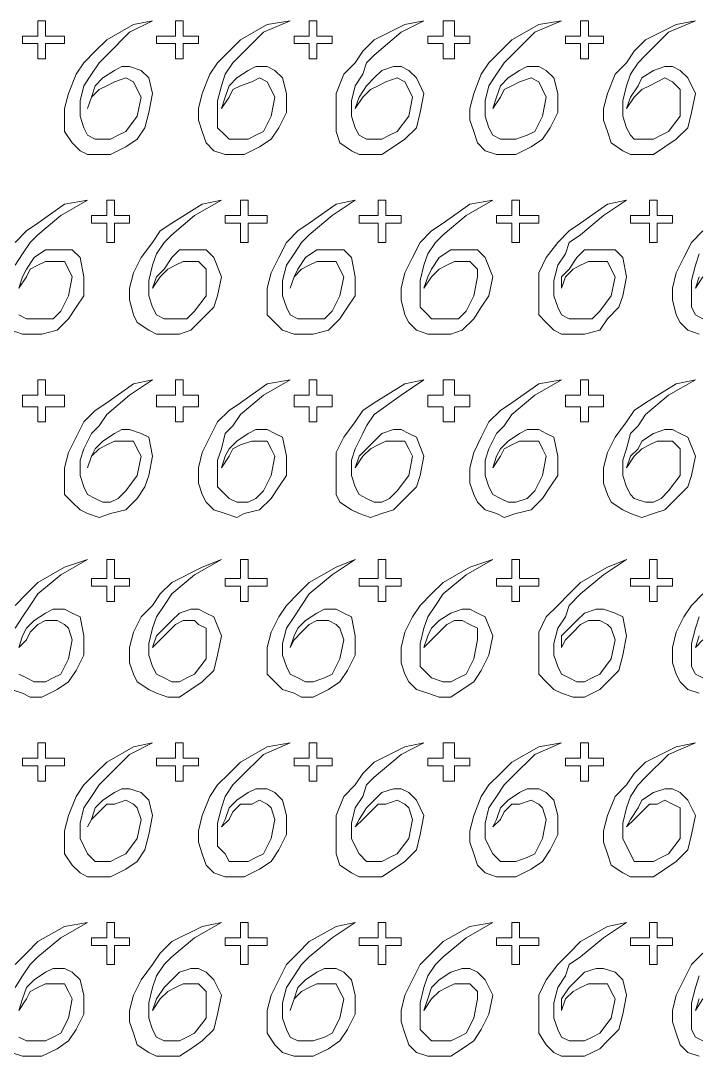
# Model space of a CAD drawing. Extents: x -66030 to 95157, y -13132 to 45879.
# Drawn here: x -7262 to -6570, y 25372 to 26431 of the extents above; entities that cross this region are included whole.
import ezdxf

# ---------------------------------------------------------------- set-up
doc = ezdxf.new("R2010")
doc.units = 0
doc.header["$LTSCALE"] = 100
doc.header["$MEASUREMENT"] = 0
doc.layers.get('0').update_dxf_attribs({"linetype": 'CONTINUOUS'})

msp = doc.modelspace()

# ---------------------------------------------------------------- linework, layer by layer
at = {"lineweight": 0}
for points in [[(-7259.8, 26415), (-7252, 26415), (-7244.2, 26415), (-7244.2, 26422.8), (-7244.2, 26430.6), (-7240.3, 26430.6), (-7236.4, 26430.6), (-7236.4, 26422.8), (-7236.4, 26415), (-7224.7, 26415), (-7216.9, 26415), (-7216.9, 26411.1), (-7216.9, 26407.2), (-7224.7, 26407.2), (-7236.4, 26407.2), (-7236.4, 26399.4), (-7236.4, 26391.6), (-7240.3, 26391.6), (-7244.2, 26391.6), (-7244.2, 26399.4), (-7244.2, 26407.2), (-7252, 26407.2), (-7259.8, 26407.2), (-7259.8, 26411.1), (-7259.8, 26415)], [(-7193.4, 26340.8), (-7189.5, 26352.5), (-7181.7, 26360.3), (-7173.9, 26364.2), (-7166.1, 26368.1), (-7154.4, 26372.1), (-7146.6, 26368.1), (-7142.7, 26360.3), (-7138.7, 26352.5), (-7142.7, 26333), (-7154.4, 26317.4), (-7162.2, 26313.5), (-7170, 26309.6), (-7177.8, 26309.6), (-7185.6, 26309.6), (-7193.4, 26313.5), (-7197.3, 26321.3), (-7201.2, 26333), (-7201.2, 26348.6), (-7197.3, 26364.2), (-7189.5, 26376), (-7181.7, 26387.7), (-7173.9, 26395.5), (-7150.5, 26418.9), (-7127, 26430.6), (-7146.6, 26426.7), (-7173.9, 26411.1), (-7185.6, 26399.4), (-7197.3, 26387.7), (-7205.1, 26376), (-7213, 26356.4), (-7216.9, 26340.8), (-7216.9, 26329.1), (-7216.9, 26317.4), (-7209.1, 26305.7), (-7201.2, 26297.8), (-7193.4, 26293.9), (-7181.7, 26293.9), (-7170, 26293.9), (-7154.4, 26301.7), (-7142.7, 26309.6), (-7134.8, 26321.3), (-7130.9, 26336.9), (-7127, 26356.4), (-7130.9, 26372.1), (-7138.7, 26379.9), (-7150.5, 26383.8), (-7158.3, 26383.8), (-7166.1, 26379.9), (-7177.8, 26372.1), (-7185.6, 26364.2), (-7189.5, 26352.5), (-7193.4, 26340.8)], [(-7123.1, 26415), (-7115.3, 26415), (-7103.6, 26415), (-7103.6, 26422.8), (-7103.6, 26430.6), (-7099.7, 26430.6), (-7095.8, 26430.6), (-7095.8, 26422.8), (-7095.8, 26415), (-7088, 26415), (-7080.2, 26415), (-7080.2, 26411.1), (-7080.2, 26407.2), (-7088, 26407.2), (-7095.8, 26407.2), (-7095.8, 26399.4), (-7095.8, 26391.6), (-7099.7, 26391.6), (-7103.6, 26391.6), (-7103.6, 26399.4), (-7103.6, 26407.2), (-7115.3, 26407.2), (-7123.1, 26407.2), (-7123.1, 26411.1), (-7123.1, 26415)], [(-7056.7, 26340.8), (-7048.9, 26352.5), (-7045, 26360.3), (-7037.2, 26364.2), (-7025.5, 26368.1), (-7017.7, 26372.1), (-7009.9, 26368.1), (-7005.9, 26360.3), (-7002, 26352.5), (-7005.9, 26333), (-7013.8, 26317.4), (-7021.6, 26313.5), (-7029.4, 26309.6), (-7041.1, 26309.6), (-7048.9, 26309.6), (-7052.8, 26313.5), (-7060.6, 26321.3), (-7060.6, 26333), (-7060.6, 26348.6), (-7056.7, 26364.2), (-7052.8, 26376), (-7045, 26387.7), (-7037.2, 26395.5), (-7013.8, 26418.9), (-6986.4, 26430.6), (-7009.9, 26426.7), (-7037.2, 26411.1), (-7048.9, 26399.4), (-7060.6, 26387.7), (-7068.4, 26376), (-7076.3, 26356.4), (-7080.2, 26340.8), (-7080.2, 26329.1), (-7076.3, 26317.4), (-7072.3, 26305.7), (-7064.5, 26297.8), (-7052.8, 26293.9), (-7041.1, 26293.9), (-7033.3, 26293.9), (-7017.7, 26301.7), (-7005.9, 26309.6), (-6998.1, 26321.3), (-6990.3, 26336.9), (-6990.3, 26356.4), (-6994.2, 26372.1), (-7002, 26379.9), (-7009.9, 26383.8), (-7021.6, 26383.8), (-7029.4, 26379.9), (-7041.1, 26372.1), (-7048.9, 26364.2), (-7052.8, 26352.5), (-7056.7, 26340.8)], [(-6982.5, 26415), (-6974.7, 26415), (-6966.9, 26415), (-6966.9, 26422.8), (-6966.9, 26430.6), (-6963, 26430.6), (-6959.1, 26430.6), (-6959.1, 26422.8), (-6959.1, 26415), (-6951.3, 26415), (-6943.4, 26415), (-6943.4, 26411.1), (-6943.4, 26407.2), (-6951.3, 26407.2), (-6959.1, 26407.2), (-6959.1, 26399.4), (-6959.1, 26391.6), (-6963, 26391.6), (-6966.9, 26391.6), (-6966.9, 26399.4), (-6966.9, 26407.2), (-6974.7, 26407.2), (-6982.5, 26407.2), (-6982.5, 26411.1), (-6982.5, 26415)], [(-6920, 26340.8), (-6912.2, 26352.5), (-6904.4, 26360.3), (-6896.6, 26364.2), (-6888.8, 26368.1), (-6877, 26372.1), (-6869.2, 26368.1), (-6865.3, 26360.3), (-6861.4, 26352.5), (-6865.3, 26333), (-6877, 26317.4), (-6884.9, 26313.5), (-6892.7, 26309.6), (-6900.5, 26309.6), (-6908.3, 26309.6), (-6916.1, 26313.5), (-6920, 26321.3), (-6923.9, 26333), (-6923.9, 26348.6), (-6920, 26364.2), (-6912.2, 26376), (-6908.3, 26387.7), (-6900.5, 26395.5), (-6873.1, 26418.9), (-6849.7, 26430.6), (-6869.2, 26426.7), (-6900.5, 26411.1), (-6912.2, 26399.4), (-6920, 26387.7), (-6931.7, 26376), (-6939.5, 26356.4), (-6939.5, 26340.8), (-6939.5, 26329.1), (-6939.5, 26317.4), (-6935.6, 26305.7), (-6923.9, 26297.8), (-6916.1, 26293.9), (-6904.4, 26293.9), (-6892.7, 26293.9), (-6881, 26301.7), (-6869.2, 26309.6), (-6857.5, 26321.3), (-6853.6, 26336.9), (-6849.7, 26356.4), (-6857.5, 26372.1), (-6865.3, 26379.9), (-6873.1, 26383.8), (-6881, 26383.8), (-6892.7, 26379.9), (-6900.5, 26372.1), (-6908.3, 26364.2), (-6916.1, 26352.5), (-6920, 26340.8)], [(-6845.8, 26415), (-6838, 26415), (-6830.2, 26415), (-6830.2, 26422.8), (-6830.2, 26430.6), (-6822.4, 26430.6), (-6818.5, 26430.6), (-6818.5, 26422.8), (-6818.5, 26415), (-6810.6, 26415), (-6802.8, 26415), (-6802.8, 26411.1), (-6802.8, 26407.2), (-6810.6, 26407.2), (-6818.5, 26407.2), (-6818.5, 26399.4), (-6818.5, 26391.6), (-6822.4, 26391.6), (-6830.2, 26391.6), (-6830.2, 26399.4), (-6830.2, 26407.2), (-6838, 26407.2), (-6845.8, 26407.2), (-6845.8, 26411.1), (-6845.8, 26415)], [(-6779.4, 26340.8), (-6771.6, 26352.5), (-6767.7, 26360.3), (-6759.9, 26364.2), (-6752.1, 26368.1), (-6740.3, 26372.1), (-6732.5, 26368.1), (-6728.6, 26360.3), (-6724.7, 26352.5), (-6728.6, 26333), (-6736.4, 26317.4), (-6744.2, 26313.5), (-6756, 26309.6), (-6763.8, 26309.6), (-6771.6, 26309.6), (-6779.4, 26313.5), (-6783.3, 26321.3), (-6787.2, 26333), (-6787.2, 26348.6), (-6783.3, 26364.2), (-6775.5, 26376), (-6767.7, 26387.7), (-6759.9, 26395.5), (-6736.4, 26418.9), (-6709.1, 26430.6), (-6732.5, 26426.7), (-6759.9, 26411.1), (-6771.6, 26399.4), (-6783.3, 26387.7), (-6791.1, 26376), (-6798.9, 26356.4), (-6802.8, 26340.8), (-6802.8, 26329.1), (-6798.9, 26317.4), (-6795, 26305.7), (-6787.2, 26297.8), (-6775.5, 26293.9), (-6767.7, 26293.9), (-6756, 26293.9), (-6740.3, 26301.7), (-6728.6, 26309.6), (-6720.8, 26321.3), (-6713, 26336.9), (-6713, 26356.4), (-6716.9, 26372.1), (-6724.7, 26379.9), (-6732.5, 26383.8), (-6744.2, 26383.8), (-6752.1, 26379.9), (-6763.8, 26372.1), (-6771.6, 26364.2), (-6775.5, 26352.5), (-6779.4, 26340.8)], [(-6705.2, 26415), (-6697.4, 26415), (-6689.6, 26415), (-6689.6, 26422.8), (-6689.6, 26430.6), (-6685.7, 26430.6), (-6681.7, 26430.6), (-6681.7, 26422.8), (-6681.7, 26415), (-6673.9, 26415), (-6666.1, 26415), (-6666.1, 26411.1), (-6666.1, 26407.2), (-6673.9, 26407.2), (-6681.7, 26407.2), (-6681.7, 26399.4), (-6681.7, 26391.6), (-6685.7, 26391.6), (-6689.6, 26391.6), (-6689.6, 26399.4), (-6689.6, 26407.2), (-6697.4, 26407.2), (-6705.2, 26407.2), (-6705.2, 26411.1), (-6705.2, 26415)], [(-6642.7, 26340.8), (-6634.9, 26352.5), (-6627.1, 26360.3), (-6619.3, 26364.2), (-6611.4, 26368.1), (-6603.6, 26372.1), (-6595.8, 26368.1), (-6588, 26360.3), (-6588, 26352.5), (-6588, 26333), (-6599.7, 26317.4), (-6607.5, 26313.5), (-6615.3, 26309.6), (-6623.2, 26309.6), (-6634.9, 26309.6), (-6638.8, 26313.5), (-6642.7, 26321.3), (-6646.6, 26333), (-6646.6, 26348.6), (-6642.7, 26364.2), (-6638.8, 26376), (-6631, 26387.7), (-6623.2, 26395.5), (-6599.7, 26418.9), (-6572.4, 26430.6), (-6591.9, 26426.7), (-6623.2, 26411.1), (-6634.9, 26399.4), (-6642.7, 26387.7), (-6654.4, 26376), (-6662.2, 26356.4), (-6666.1, 26340.8), (-6666.1, 26329.1), (-6662.2, 26317.4), (-6658.3, 26305.7), (-6646.6, 26297.8), (-6638.8, 26293.9), (-6627.1, 26293.9), (-6615.3, 26293.9), (-6603.6, 26301.7), (-6591.9, 26309.6), (-6580.2, 26321.3), (-6576.3, 26336.9), (-6572.4, 26356.4), (-6580.2, 26372.1), (-6588, 26379.9), (-6595.8, 26383.8), (-6603.6, 26383.8), (-6615.3, 26379.9), (-6627.1, 26372.1), (-6631, 26364.2), (-6638.8, 26352.5), (-6642.7, 26340.8)], [(-7189.5, 26231.4), (-7181.7, 26231.4), (-7173.9, 26231.4), (-7173.9, 26239.3), (-7173.9, 26247.1), (-7170, 26247.1), (-7166.1, 26247.1), (-7166.1, 26239.3), (-7166.1, 26231.4), (-7158.3, 26231.4), (-7150.5, 26231.4), (-7150.5, 26227.5), (-7150.5, 26223.6), (-7158.3, 26223.6), (-7166.1, 26223.6), (-7166.1, 26211.9), (-7166.1, 26204.1), (-7170, 26204.1), (-7173.9, 26204.1), (-7173.9, 26211.9), (-7173.9, 26223.6), (-7181.7, 26223.6), (-7189.5, 26223.6), (-7189.5, 26227.5), (-7189.5, 26231.4)], [(-7127, 26157.2), (-7119.2, 26168.9), (-7111.4, 26176.8), (-7103.6, 26180.7), (-7095.8, 26184.6), (-7084.1, 26184.6), (-7080.2, 26184.6), (-7072.3, 26176.8), (-7072.3, 26168.9), (-7072.3, 26149.4), (-7084.1, 26133.8), (-7091.9, 26126), (-7099.7, 26126), (-7107.5, 26126), (-7115.3, 26126), (-7123.1, 26129.9), (-7127, 26137.7), (-7130.9, 26149.4), (-7130.9, 26165), (-7127, 26180.7), (-7123.1, 26192.4), (-7115.3, 26204.1), (-7107.5, 26211.9), (-7084.1, 26231.4), (-7056.7, 26247.1), (-7076.3, 26243.2), (-7107.5, 26223.6), (-7119.2, 26215.8), (-7127, 26204.1), (-7138.7, 26188.5), (-7146.6, 26172.9), (-7150.5, 26157.2), (-7150.5, 26145.5), (-7146.6, 26129.9), (-7142.7, 26122.1), (-7130.9, 26114.3), (-7123.1, 26110.4), (-7111.4, 26110.4), (-7099.7, 26110.4), (-7088, 26114.3), (-7076.3, 26126), (-7064.5, 26137.7), (-7060.6, 26149.4), (-7056.7, 26168.9), (-7064.5, 26188.5), (-7072.3, 26196.3), (-7080.2, 26196.3), (-7088, 26196.3), (-7099.7, 26196.3), (-7107.5, 26188.5), (-7115.3, 26176.8), (-7123.1, 26168.9), (-7127, 26157.2)], [(-7052.8, 26231.4), (-7045, 26231.4), (-7037.2, 26231.4), (-7037.2, 26239.3), (-7037.2, 26247.1), (-7033.3, 26247.1), (-7029.4, 26247.1), (-7029.4, 26239.3), (-7029.4, 26231.4), (-7017.7, 26231.4), (-7009.9, 26231.4), (-7009.9, 26227.5), (-7009.9, 26223.6), (-7017.7, 26223.6), (-7029.4, 26223.6), (-7029.4, 26211.9), (-7029.4, 26204.1), (-7033.3, 26204.1), (-7037.2, 26204.1), (-7037.2, 26211.9), (-7037.2, 26223.6), (-7045, 26223.6), (-7052.8, 26223.6), (-7052.8, 26227.5), (-7052.8, 26231.4)], [(-6986.4, 26157.2), (-6982.5, 26168.9), (-6974.7, 26176.8), (-6966.9, 26180.7), (-6959.1, 26184.6), (-6947.4, 26184.6), (-6939.5, 26184.6), (-6935.6, 26176.8), (-6931.7, 26168.9), (-6935.6, 26149.4), (-6943.4, 26133.8), (-6951.3, 26126), (-6963, 26126), (-6970.8, 26126), (-6978.6, 26126), (-6986.4, 26129.9), (-6990.3, 26137.7), (-6994.2, 26149.4), (-6994.2, 26165), (-6990.3, 26180.7), (-6982.5, 26192.4), (-6974.7, 26204.1), (-6966.9, 26211.9), (-6943.4, 26231.4), (-6920, 26247.1), (-6939.5, 26243.2), (-6966.9, 26223.6), (-6978.6, 26215.8), (-6990.3, 26204.1), (-6998.1, 26188.5), (-7005.9, 26172.9), (-7009.9, 26157.2), (-7009.9, 26145.5), (-7009.9, 26129.9), (-7002, 26122.1), (-6994.2, 26114.3), (-6982.5, 26110.4), (-6974.7, 26110.4), (-6963, 26110.4), (-6947.4, 26114.3), (-6935.6, 26126), (-6927.8, 26137.7), (-6920, 26149.4), (-6920, 26168.9), (-6923.9, 26188.5), (-6931.7, 26196.3), (-6939.5, 26196.3), (-6951.3, 26196.3), (-6959.1, 26196.3), (-6970.8, 26188.5), (-6978.6, 26176.8), (-6982.5, 26168.9), (-6986.4, 26157.2)], [(-6916.1, 26231.4), (-6904.4, 26231.4), (-6896.6, 26231.4), (-6896.6, 26239.3), (-6896.6, 26247.1), (-6892.7, 26247.1), (-6888.8, 26247.1), (-6888.8, 26239.3), (-6888.8, 26231.4), (-6881, 26231.4), (-6873.1, 26231.4), (-6873.1, 26227.5), (-6873.1, 26223.6), (-6881, 26223.6), (-6888.8, 26223.6), (-6888.8, 26211.9), (-6888.8, 26204.1), (-6892.7, 26204.1), (-6896.6, 26204.1), (-6896.6, 26211.9), (-6896.6, 26223.6), (-6904.4, 26223.6), (-6916.1, 26223.6), (-6916.1, 26227.5), (-6916.1, 26231.4)], [(-6849.7, 26157.2), (-6841.9, 26168.9), (-6834.1, 26176.8), (-6826.3, 26180.7), (-6818.5, 26184.6), (-6810.6, 26184.6), (-6802.8, 26184.6), (-6795, 26176.8), (-6795, 26168.9), (-6798.9, 26149.4), (-6806.7, 26133.8), (-6814.6, 26126), (-6822.4, 26126), (-6830.2, 26126), (-6841.9, 26126), (-6845.8, 26129.9), (-6853.6, 26137.7), (-6853.6, 26149.4), (-6853.6, 26165), (-6849.7, 26180.7), (-6845.8, 26192.4), (-6838, 26204.1), (-6830.2, 26211.9), (-6806.7, 26231.4), (-6779.4, 26247.1), (-6802.8, 26243.2), (-6830.2, 26223.6), (-6841.9, 26215.8), (-6853.6, 26204.1), (-6861.4, 26188.5), (-6869.2, 26172.9), (-6873.1, 26157.2), (-6873.1, 26145.5), (-6869.2, 26129.9), (-6865.3, 26122.1), (-6857.5, 26114.3), (-6845.8, 26110.4), (-6834.1, 26110.4), (-6822.4, 26110.4), (-6810.6, 26114.3), (-6798.9, 26126), (-6791.1, 26137.7), (-6783.3, 26149.4), (-6779.4, 26168.9), (-6787.2, 26188.5), (-6795, 26196.3), (-6802.8, 26196.3), (-6810.6, 26196.3), (-6822.4, 26196.3), (-6834.1, 26188.5), (-6841.9, 26176.8), (-6845.8, 26168.9), (-6849.7, 26157.2)], [(-6775.5, 26231.4), (-6767.7, 26231.4), (-6759.9, 26231.4), (-6759.9, 26239.3), (-6759.9, 26247.1), (-6756, 26247.1), (-6752.1, 26247.1), (-6752.1, 26239.3), (-6752.1, 26231.4), (-6744.2, 26231.4), (-6732.5, 26231.4), (-6732.5, 26227.5), (-6732.5, 26223.6), (-6744.2, 26223.6), (-6752.1, 26223.6), (-6752.1, 26211.9), (-6752.1, 26204.1), (-6756, 26204.1), (-6759.9, 26204.1), (-6759.9, 26211.9), (-6759.9, 26223.6), (-6767.7, 26223.6), (-6775.5, 26223.6), (-6775.5, 26227.5), (-6775.5, 26231.4)], [(-6709.1, 26157.2), (-6705.2, 26168.9), (-6697.4, 26176.8), (-6689.6, 26180.7), (-6681.7, 26184.6), (-6670, 26184.6), (-6662.2, 26184.6), (-6658.3, 26176.8), (-6654.4, 26168.9), (-6658.3, 26149.4), (-6670, 26133.8), (-6677.8, 26126), (-6685.7, 26126), (-6693.5, 26126), (-6701.3, 26126), (-6709.1, 26129.9), (-6713, 26137.7), (-6716.9, 26149.4), (-6716.9, 26165), (-6713, 26180.7), (-6705.2, 26192.4), (-6701.3, 26204.1), (-6689.6, 26211.9), (-6666.1, 26231.4), (-6642.7, 26247.1), (-6662.2, 26243.2), (-6689.6, 26223.6), (-6701.3, 26215.8), (-6713, 26204.1), (-6724.7, 26188.5), (-6732.5, 26172.9), (-6732.5, 26157.2), (-6732.5, 26145.5), (-6732.5, 26129.9), (-6724.7, 26122.1), (-6716.9, 26114.3), (-6709.1, 26110.4), (-6697.4, 26110.4), (-6685.7, 26110.4), (-6670, 26114.3), (-6662.2, 26126), (-6650.5, 26137.7), (-6646.6, 26149.4), (-6642.7, 26168.9), (-6646.6, 26188.5), (-6654.4, 26196.3), (-6666.1, 26196.3), (-6673.9, 26196.3), (-6685.7, 26196.3), (-6693.5, 26188.5), (-6701.3, 26176.8), (-6709.1, 26168.9), (-6709.1, 26157.2)], [(-6638.8, 26231.4), (-6631, 26231.4), (-6619.3, 26231.4), (-6619.3, 26239.3), (-6619.3, 26247.1), (-6615.3, 26247.1), (-6611.4, 26247.1), (-6611.4, 26239.3), (-6611.4, 26231.4), (-6603.6, 26231.4), (-6595.8, 26231.4), (-6595.8, 26227.5), (-6595.8, 26223.6), (-6603.6, 26223.6), (-6611.4, 26223.6), (-6611.4, 26211.9), (-6611.4, 26204.1), (-6615.3, 26204.1), (-6619.3, 26204.1), (-6619.3, 26211.9), (-6619.3, 26223.6), (-6631, 26223.6), (-6638.8, 26223.6), (-6638.8, 26227.5), (-6638.8, 26231.4)], [(-7259.8, 26047.9), (-7252, 26047.9), (-7244.2, 26047.9), (-7244.2, 26055.7), (-7244.2, 26063.5), (-7240.3, 26063.5), (-7236.4, 26063.5), (-7236.4, 26055.7), (-7236.4, 26047.9), (-7224.7, 26047.9), (-7216.9, 26047.9), (-7216.9, 26040), (-7216.9, 26036.1), (-7224.7, 26036.1), (-7236.4, 26036.1), (-7236.4, 26028.3), (-7236.4, 26020.5), (-7240.3, 26020.5), (-7244.2, 26020.5), (-7244.2, 26028.3), (-7244.2, 26036.1), (-7252, 26036.1), (-7259.8, 26036.1), (-7259.8, 26040), (-7259.8, 26047.9)], [(-7193.4, 25973.6), (-7189.5, 25985.4), (-7181.7, 25993.2), (-7173.9, 25997.1), (-7166.1, 26001), (-7154.4, 26001), (-7146.6, 26001), (-7142.7, 25993.2), (-7138.7, 25985.4), (-7142.7, 25965.8), (-7154.4, 25950.2), (-7162.2, 25942.4), (-7170, 25938.5), (-7177.8, 25938.5), (-7185.6, 25942.4), (-7193.4, 25946.3), (-7197.3, 25954.1), (-7201.2, 25965.8), (-7201.2, 25981.5), (-7197.3, 25993.2), (-7189.5, 26008.8), (-7181.7, 26016.6), (-7173.9, 26028.3), (-7150.5, 26047.9), (-7127, 26063.5), (-7146.6, 26059.6), (-7173.9, 26040), (-7185.6, 26032.2), (-7197.3, 26020.5), (-7205.1, 26004.9), (-7213, 25989.3), (-7216.9, 25973.6), (-7216.9, 25958), (-7216.9, 25946.3), (-7209.1, 25938.5), (-7201.2, 25930.7), (-7193.4, 25926.8), (-7181.7, 25922.9), (-7170, 25926.8), (-7154.4, 25930.7), (-7142.7, 25942.4), (-7134.8, 25954.1), (-7130.9, 25965.8), (-7127, 25985.4), (-7130.9, 26004.9), (-7138.7, 26008.8), (-7150.5, 26012.7), (-7158.3, 26012.7), (-7166.1, 26008.8), (-7177.8, 26001), (-7185.6, 25993.2), (-7189.5, 25985.4), (-7193.4, 25973.6)], [(-7123.1, 26047.9), (-7115.3, 26047.9), (-7103.6, 26047.9), (-7103.6, 26055.7), (-7103.6, 26063.5), (-7099.7, 26063.5), (-7095.8, 26063.5), (-7095.8, 26055.7), (-7095.8, 26047.9), (-7088, 26047.9), (-7080.2, 26047.9), (-7080.2, 26040), (-7080.2, 26036.1), (-7088, 26036.1), (-7095.8, 26036.1), (-7095.8, 26028.3), (-7095.8, 26020.5), (-7099.7, 26020.5), (-7103.6, 26020.5), (-7103.6, 26028.3), (-7103.6, 26036.1), (-7115.3, 26036.1), (-7123.1, 26036.1), (-7123.1, 26040), (-7123.1, 26047.9)], [(-7056.7, 25973.6), (-7048.9, 25985.4), (-7045, 25993.2), (-7037.2, 25997.1), (-7025.5, 26001), (-7017.7, 26001), (-7009.9, 26001), (-7005.9, 25993.2), (-7002, 25985.4), (-7005.9, 25965.8), (-7013.8, 25950.2), (-7021.6, 25942.4), (-7029.4, 25938.5), (-7041.1, 25938.5), (-7048.9, 25942.4), (-7052.8, 25946.3), (-7060.6, 25954.1), (-7060.6, 25965.8), (-7060.6, 25981.5), (-7056.7, 25993.2), (-7052.8, 26008.8), (-7045, 26016.6), (-7037.2, 26028.3), (-7013.8, 26047.9), (-6986.4, 26063.5), (-7009.9, 26059.6), (-7037.2, 26040), (-7048.9, 26032.2), (-7060.6, 26020.5), (-7068.4, 26004.9), (-7076.3, 25989.3), (-7080.2, 25973.6), (-7080.2, 25958), (-7076.3, 25946.3), (-7072.3, 25938.5), (-7064.5, 25930.7), (-7052.8, 25926.8), (-7041.1, 25922.9), (-7033.3, 25926.8), (-7017.7, 25930.7), (-7005.9, 25942.4), (-6998.1, 25954.1), (-6990.3, 25965.8), (-6990.3, 25985.4), (-6994.2, 26004.9), (-7002, 26008.8), (-7009.9, 26012.7), (-7021.6, 26012.7), (-7029.4, 26008.8), (-7041.1, 26001), (-7048.9, 25993.2), (-7052.8, 25985.4), (-7056.7, 25973.6)], [(-6982.5, 26047.9), (-6974.7, 26047.9), (-6966.9, 26047.9), (-6966.9, 26055.7), (-6966.9, 26063.5), (-6963, 26063.5), (-6959.1, 26063.5), (-6959.1, 26055.7), (-6959.1, 26047.9), (-6951.3, 26047.9), (-6943.4, 26047.9), (-6943.4, 26040), (-6943.4, 26036.1), (-6951.3, 26036.1), (-6959.1, 26036.1), (-6959.1, 26028.3), (-6959.1, 26020.5), (-6963, 26020.5), (-6966.9, 26020.5), (-6966.9, 26028.3), (-6966.9, 26036.1), (-6974.7, 26036.1), (-6982.5, 26036.1), (-6982.5, 26040), (-6982.5, 26047.9)], [(-6920, 25973.6), (-6912.2, 25985.4), (-6904.4, 25993.2), (-6896.6, 25997.1), (-6888.8, 26001), (-6877, 26001), (-6869.2, 26001), (-6865.3, 25993.2), (-6861.4, 25985.4), (-6865.3, 25965.8), (-6877, 25950.2), (-6884.9, 25942.4), (-6892.7, 25938.5), (-6900.5, 25938.5), (-6908.3, 25942.4), (-6916.1, 25946.3), (-6920, 25954.1), (-6923.9, 25965.8), (-6923.9, 25981.5), (-6920, 25993.2), (-6912.2, 26008.8), (-6908.3, 26016.6), (-6900.5, 26028.3), (-6873.1, 26047.9), (-6849.7, 26063.5), (-6869.2, 26059.6), (-6900.5, 26040), (-6912.2, 26032.2), (-6920, 26020.5), (-6931.7, 26004.9), (-6939.5, 25989.3), (-6939.5, 25973.6), (-6939.5, 25958), (-6939.5, 25946.3), (-6935.6, 25938.5), (-6923.9, 25930.7), (-6916.1, 25926.8), (-6904.4, 25922.9), (-6892.7, 25926.8), (-6881, 25930.7), (-6869.2, 25942.4), (-6857.5, 25954.1), (-6853.6, 25965.8), (-6849.7, 25985.4), (-6857.5, 26004.9), (-6865.3, 26008.8), (-6873.1, 26012.7), (-6881, 26012.7), (-6892.7, 26008.8), (-6900.5, 26001), (-6908.3, 25993.2), (-6916.1, 25985.4), (-6920, 25973.6)], [(-6845.8, 26047.9), (-6838, 26047.9), (-6830.2, 26047.9), (-6830.2, 26055.7), (-6830.2, 26063.5), (-6822.4, 26063.5), (-6818.5, 26063.5), (-6818.5, 26055.7), (-6818.5, 26047.9), (-6810.6, 26047.9), (-6802.8, 26047.9), (-6802.8, 26040), (-6802.8, 26036.1), (-6810.6, 26036.1), (-6818.5, 26036.1), (-6818.5, 26028.3), (-6818.5, 26020.5), (-6822.4, 26020.5), (-6830.2, 26020.5), (-6830.2, 26028.3), (-6830.2, 26036.1), (-6838, 26036.1), (-6845.8, 26036.1), (-6845.8, 26040), (-6845.8, 26047.9)], [(-6779.4, 25973.6), (-6771.6, 25985.4), (-6767.7, 25993.2), (-6759.9, 25997.1), (-6752.1, 26001), (-6740.3, 26001), (-6732.5, 26001), (-6728.6, 25993.2), (-6724.7, 25985.4), (-6728.6, 25965.8), (-6736.4, 25950.2), (-6744.2, 25942.4), (-6756, 25938.5), (-6763.8, 25938.5), (-6771.6, 25942.4), (-6779.4, 25946.3), (-6783.3, 25954.1), (-6787.2, 25965.8), (-6787.2, 25981.5), (-6783.3, 25993.2), (-6775.5, 26008.8), (-6767.7, 26016.6), (-6759.9, 26028.3), (-6736.4, 26047.9), (-6709.1, 26063.5), (-6732.5, 26059.6), (-6759.9, 26040), (-6771.6, 26032.2), (-6783.3, 26020.5), (-6791.1, 26004.9), (-6798.9, 25989.3), (-6802.8, 25973.6), (-6802.8, 25958), (-6798.9, 25946.3), (-6795, 25938.5), (-6787.2, 25930.7), (-6775.5, 25926.8), (-6767.7, 25922.9), (-6756, 25926.8), (-6740.3, 25930.7), (-6728.6, 25942.4), (-6720.8, 25954.1), (-6713, 25965.8), (-6713, 25985.4), (-6716.9, 26004.9), (-6724.7, 26008.8), (-6732.5, 26012.7), (-6744.2, 26012.7), (-6752.1, 26008.8), (-6763.8, 26001), (-6771.6, 25993.2), (-6775.5, 25985.4), (-6779.4, 25973.6)], [(-6705.2, 26047.9), (-6697.4, 26047.9), (-6689.6, 26047.9), (-6689.6, 26055.7), (-6689.6, 26063.5), (-6685.7, 26063.5), (-6681.7, 26063.5), (-6681.7, 26055.7), (-6681.7, 26047.9), (-6673.9, 26047.9), (-6666.1, 26047.9), (-6666.1, 26040), (-6666.1, 26036.1), (-6673.9, 26036.1), (-6681.7, 26036.1), (-6681.7, 26028.3), (-6681.7, 26020.5), (-6685.7, 26020.5), (-6689.6, 26020.5), (-6689.6, 26028.3), (-6689.6, 26036.1), (-6697.4, 26036.1), (-6705.2, 26036.1), (-6705.2, 26040), (-6705.2, 26047.9)], [(-6642.7, 25973.6), (-6634.9, 25985.4), (-6627.1, 25993.2), (-6619.3, 25997.1), (-6611.4, 26001), (-6603.6, 26001), (-6595.8, 26001), (-6588, 25993.2), (-6588, 25985.4), (-6588, 25965.8), (-6599.7, 25950.2), (-6607.5, 25942.4), (-6615.3, 25938.5), (-6623.2, 25938.5), (-6634.9, 25942.4), (-6638.8, 25946.3), (-6642.7, 25954.1), (-6646.6, 25965.8), (-6646.6, 25981.5), (-6642.7, 25993.2), (-6638.8, 26008.8), (-6631, 26016.6), (-6623.2, 26028.3), (-6599.7, 26047.9), (-6572.4, 26063.5), (-6591.9, 26059.6), (-6623.2, 26040), (-6634.9, 26032.2), (-6642.7, 26020.5), (-6654.4, 26004.9), (-6662.2, 25989.3), (-6666.1, 25973.6), (-6666.1, 25958), (-6662.2, 25946.3), (-6658.3, 25938.5), (-6646.6, 25930.7), (-6638.8, 25926.8), (-6627.1, 25922.9), (-6615.3, 25926.8), (-6603.6, 25930.7), (-6591.9, 25942.4), (-6580.2, 25954.1), (-6576.3, 25965.8), (-6572.4, 25985.4), (-6580.2, 26004.9), (-6588, 26008.8), (-6595.8, 26012.7), (-6603.6, 26012.7), (-6615.3, 26008.8), (-6627.1, 26001), (-6631, 25993.2), (-6638.8, 25985.4), (-6642.7, 25973.6)], [(-7189.5, 25860.4), (-7181.7, 25860.4), (-7173.9, 25860.4), (-7173.9, 25872.1), (-7173.9, 25879.9), (-7170, 25879.9), (-7166.1, 25879.9), (-7166.1, 25872.1), (-7166.1, 25860.4), (-7158.3, 25860.4), (-7150.5, 25860.4), (-7150.5, 25856.5), (-7150.5, 25852.6), (-7158.3, 25852.6), (-7166.1, 25852.6), (-7166.1, 25844.7), (-7166.1, 25836.9), (-7170, 25836.9), (-7173.9, 25836.9), (-7173.9, 25844.7), (-7173.9, 25852.6), (-7181.7, 25852.6), (-7189.5, 25852.6), (-7189.5, 25856.5), (-7189.5, 25860.4)], [(-7127, 25790.1), (-7119.2, 25797.9), (-7111.4, 25805.7), (-7103.6, 25813.5), (-7095.8, 25817.4), (-7084.1, 25817.4), (-7080.2, 25813.5), (-7072.3, 25809.6), (-7072.3, 25797.9), (-7072.3, 25778.3), (-7084.1, 25762.7), (-7091.9, 25758.8), (-7099.7, 25754.9), (-7107.5, 25754.9), (-7115.3, 25758.8), (-7123.1, 25762.7), (-7127, 25770.5), (-7130.9, 25782.3), (-7130.9, 25794), (-7127, 25809.6), (-7123.1, 25821.3), (-7115.3, 25833), (-7107.5, 25844.7), (-7084.1, 25864.3), (-7056.7, 25879.9), (-7076.3, 25872.1), (-7107.5, 25856.5), (-7119.2, 25844.7), (-7127, 25833), (-7138.7, 25821.3), (-7146.6, 25805.7), (-7150.5, 25790.1), (-7150.5, 25774.4), (-7146.6, 25762.7), (-7142.7, 25754.9), (-7130.9, 25747.1), (-7123.1, 25743.2), (-7111.4, 25739.3), (-7099.7, 25739.3), (-7088, 25747.1), (-7076.3, 25754.9), (-7064.5, 25766.6), (-7060.6, 25782.3), (-7056.7, 25801.8), (-7064.5, 25821.3), (-7072.3, 25825.2), (-7080.2, 25829.1), (-7088, 25829.1), (-7099.7, 25825.2), (-7107.5, 25817.4), (-7115.3, 25809.6), (-7123.1, 25801.8), (-7127, 25790.1)], [(-7052.8, 25860.4), (-7045, 25860.4), (-7037.2, 25860.4), (-7037.2, 25872.1), (-7037.2, 25879.9), (-7033.3, 25879.9), (-7029.4, 25879.9), (-7029.4, 25872.1), (-7029.4, 25860.4), (-7017.7, 25860.4), (-7009.9, 25860.4), (-7009.9, 25856.5), (-7009.9, 25852.6), (-7017.7, 25852.6), (-7029.4, 25852.6), (-7029.4, 25844.7), (-7029.4, 25836.9), (-7033.3, 25836.9), (-7037.2, 25836.9), (-7037.2, 25844.7), (-7037.2, 25852.6), (-7045, 25852.6), (-7052.8, 25852.6), (-7052.8, 25856.5), (-7052.8, 25860.4)], [(-6986.4, 25790.1), (-6982.5, 25797.9), (-6974.7, 25805.7), (-6966.9, 25813.5), (-6959.1, 25817.4), (-6947.4, 25817.4), (-6939.5, 25813.5), (-6935.6, 25809.6), (-6931.7, 25797.9), (-6935.6, 25778.3), (-6943.4, 25762.7), (-6951.3, 25758.8), (-6963, 25754.9), (-6970.8, 25754.9), (-6978.6, 25758.8), (-6986.4, 25762.7), (-6990.3, 25770.5), (-6994.2, 25782.3), (-6994.2, 25794), (-6990.3, 25809.6), (-6982.5, 25821.3), (-6974.7, 25833), (-6966.9, 25844.7), (-6943.4, 25864.3), (-6920, 25879.9), (-6939.5, 25872.1), (-6966.9, 25856.5), (-6978.6, 25844.7), (-6990.3, 25833), (-6998.1, 25821.3), (-7005.9, 25805.7), (-7009.9, 25790.1), (-7009.9, 25774.4), (-7009.9, 25762.7), (-7002, 25754.9), (-6994.2, 25747.1), (-6982.5, 25743.2), (-6974.7, 25739.3), (-6963, 25739.3), (-6947.4, 25747.1), (-6935.6, 25754.9), (-6927.8, 25766.6), (-6920, 25782.3), (-6920, 25801.8), (-6923.9, 25821.3), (-6931.7, 25825.2), (-6939.5, 25829.1), (-6951.3, 25829.1), (-6959.1, 25825.2), (-6970.8, 25817.4), (-6978.6, 25809.6), (-6982.5, 25801.8), (-6986.4, 25790.1)], [(-6916.1, 25860.4), (-6904.4, 25860.4), (-6896.6, 25860.4), (-6896.6, 25872.1), (-6896.6, 25879.9), (-6892.7, 25879.9), (-6888.8, 25879.9), (-6888.8, 25872.1), (-6888.8, 25860.4), (-6881, 25860.4), (-6873.1, 25860.4), (-6873.1, 25856.5), (-6873.1, 25852.6), (-6881, 25852.6), (-6888.8, 25852.6), (-6888.8, 25844.7), (-6888.8, 25836.9), (-6892.7, 25836.9), (-6896.6, 25836.9), (-6896.6, 25844.7), (-6896.6, 25852.6), (-6904.4, 25852.6), (-6916.1, 25852.6), (-6916.1, 25856.5), (-6916.1, 25860.4)], [(-6849.7, 25790.1), (-6841.9, 25797.9), (-6834.1, 25805.7), (-6826.3, 25813.5), (-6818.5, 25817.4), (-6810.6, 25817.4), (-6802.8, 25813.5), (-6795, 25809.6), (-6795, 25797.9), (-6798.9, 25778.3), (-6806.7, 25762.7), (-6814.6, 25758.8), (-6822.4, 25754.9), (-6830.2, 25754.9), (-6841.9, 25758.8), (-6845.8, 25762.7), (-6853.6, 25770.5), (-6853.6, 25782.3), (-6853.6, 25794), (-6849.7, 25809.6), (-6845.8, 25821.3), (-6838, 25833), (-6830.2, 25844.7), (-6806.7, 25864.3), (-6779.4, 25879.9), (-6802.8, 25872.1), (-6830.2, 25856.5), (-6841.9, 25844.7), (-6853.6, 25833), (-6861.4, 25821.3), (-6869.2, 25805.7), (-6873.1, 25790.1), (-6873.1, 25774.4), (-6869.2, 25762.7), (-6865.3, 25754.9), (-6857.5, 25747.1), (-6845.8, 25743.2), (-6834.1, 25739.3), (-6822.4, 25739.3), (-6810.6, 25747.1), (-6798.9, 25754.9), (-6791.1, 25766.6), (-6783.3, 25782.3), (-6779.4, 25801.8), (-6787.2, 25821.3), (-6795, 25825.2), (-6802.8, 25829.1), (-6810.6, 25829.1), (-6822.4, 25825.2), (-6834.1, 25817.4), (-6841.9, 25809.6), (-6845.8, 25801.8), (-6849.7, 25790.1)], [(-6775.5, 25860.4), (-6767.7, 25860.4), (-6759.9, 25860.4), (-6759.9, 25872.1), (-6759.9, 25879.9), (-6756, 25879.9), (-6752.1, 25879.9), (-6752.1, 25872.1), (-6752.1, 25860.4), (-6744.2, 25860.4), (-6732.5, 25860.4), (-6732.5, 25856.5), (-6732.5, 25852.6), (-6744.2, 25852.6), (-6752.1, 25852.6), (-6752.1, 25844.7), (-6752.1, 25836.9), (-6756, 25836.9), (-6759.9, 25836.9), (-6759.9, 25844.7), (-6759.9, 25852.6), (-6767.7, 25852.6), (-6775.5, 25852.6), (-6775.5, 25856.5), (-6775.5, 25860.4)], [(-6709.1, 25790.1), (-6705.2, 25797.9), (-6697.4, 25805.7), (-6689.6, 25813.5), (-6681.7, 25817.4), (-6670, 25817.4), (-6662.2, 25813.5), (-6658.3, 25809.6), (-6654.4, 25797.9), (-6658.3, 25778.3), (-6670, 25762.7), (-6677.8, 25758.8), (-6685.7, 25754.9), (-6693.5, 25754.9), (-6701.3, 25758.8), (-6709.1, 25762.7), (-6713, 25770.5), (-6716.9, 25782.3), (-6716.9, 25794), (-6713, 25809.6), (-6705.2, 25821.3), (-6701.3, 25833), (-6689.6, 25844.7), (-6666.1, 25864.3), (-6642.7, 25879.9), (-6662.2, 25872.1), (-6689.6, 25856.5), (-6701.3, 25844.7), (-6713, 25833), (-6724.7, 25821.3), (-6732.5, 25805.7), (-6732.5, 25790.1), (-6732.5, 25774.4), (-6732.5, 25762.7), (-6724.7, 25754.9), (-6716.9, 25747.1), (-6709.1, 25743.2), (-6697.4, 25739.3), (-6685.7, 25739.3), (-6670, 25747.1), (-6662.2, 25754.9), (-6650.5, 25766.6), (-6646.6, 25782.3), (-6642.7, 25801.8), (-6646.6, 25821.3), (-6654.4, 25825.2), (-6666.1, 25829.1), (-6673.9, 25829.1), (-6685.7, 25825.2), (-6693.5, 25817.4), (-6701.3, 25809.6), (-6709.1, 25801.8), (-6709.1, 25790.1)], [(-6638.8, 25860.4), (-6631, 25860.4), (-6619.3, 25860.4), (-6619.3, 25872.1), (-6619.3, 25879.9), (-6615.3, 25879.9), (-6611.4, 25879.9), (-6611.4, 25872.1), (-6611.4, 25860.4), (-6603.6, 25860.4), (-6595.8, 25860.4), (-6595.8, 25856.5), (-6595.8, 25852.6), (-6603.6, 25852.6), (-6611.4, 25852.6), (-6611.4, 25844.7), (-6611.4, 25836.9), (-6615.3, 25836.9), (-6619.3, 25836.9), (-6619.3, 25844.7), (-6619.3, 25852.6), (-6631, 25852.6), (-6638.8, 25852.6), (-6638.8, 25856.5), (-6638.8, 25860.4)], [(-7259.8, 25676.8), (-7252, 25676.8), (-7244.2, 25676.8), (-7244.2, 25684.6), (-7244.2, 25692.4), (-7240.3, 25692.4), (-7236.4, 25692.4), (-7236.4, 25684.6), (-7236.4, 25676.8), (-7224.7, 25676.8), (-7216.9, 25676.8), (-7216.9, 25672.9), (-7216.9, 25669), (-7224.7, 25669), (-7236.4, 25669), (-7236.4, 25661.2), (-7236.4, 25653.4), (-7240.3, 25653.4), (-7244.2, 25653.4), (-7244.2, 25661.2), (-7244.2, 25669), (-7252, 25669), (-7259.8, 25669), (-7259.8, 25672.9), (-7259.8, 25676.8)], [(-7193.4, 25606.5), (-7189.5, 25614.3), (-7181.7, 25622.1), (-7173.9, 25629.9), (-7166.1, 25629.9), (-7154.4, 25633.8), (-7146.6, 25629.9), (-7142.7, 25626), (-7138.7, 25614.3), (-7142.7, 25594.8), (-7154.4, 25579.1), (-7162.2, 25575.2), (-7170, 25571.3), (-7177.8, 25571.3), (-7185.6, 25571.3), (-7193.4, 25579.1), (-7197.3, 25587), (-7201.2, 25594.8), (-7201.2, 25610.4), (-7197.3, 25626), (-7189.5, 25637.7), (-7181.7, 25649.5), (-7173.9, 25657.3), (-7150.5, 25680.7), (-7127, 25692.4), (-7146.6, 25688.5), (-7173.9, 25672.9), (-7185.6, 25661.2), (-7197.3, 25649.5), (-7205.1, 25637.7), (-7213, 25618.2), (-7216.9, 25602.6), (-7216.9, 25590.9), (-7216.9, 25579.1), (-7209.1, 25567.4), (-7201.2, 25559.6), (-7193.4, 25555.7), (-7181.7, 25555.7), (-7170, 25555.7), (-7154.4, 25563.5), (-7142.7, 25571.3), (-7134.8, 25583), (-7130.9, 25598.7), (-7127, 25618.2), (-7130.9, 25633.8), (-7138.7, 25641.6), (-7150.5, 25645.5), (-7158.3, 25645.5), (-7166.1, 25641.6), (-7177.8, 25633.8), (-7185.6, 25626), (-7189.5, 25614.3), (-7193.4, 25606.5)], [(-7123.1, 25676.8), (-7115.3, 25676.8), (-7103.6, 25676.8), (-7103.6, 25684.6), (-7103.6, 25692.4), (-7099.7, 25692.4), (-7095.8, 25692.4), (-7095.8, 25684.6), (-7095.8, 25676.8), (-7088, 25676.8), (-7080.2, 25676.8), (-7080.2, 25672.9), (-7080.2, 25669), (-7088, 25669), (-7095.8, 25669), (-7095.8, 25661.2), (-7095.8, 25653.4), (-7099.7, 25653.4), (-7103.6, 25653.4), (-7103.6, 25661.2), (-7103.6, 25669), (-7115.3, 25669), (-7123.1, 25669), (-7123.1, 25672.9), (-7123.1, 25676.8)], [(-7056.7, 25606.5), (-7048.9, 25614.3), (-7045, 25622.1), (-7037.2, 25629.9), (-7025.5, 25629.9), (-7017.7, 25633.8), (-7009.9, 25629.9), (-7005.9, 25626), (-7002, 25614.3), (-7005.9, 25594.8), (-7013.8, 25579.1), (-7021.6, 25575.2), (-7029.4, 25571.3), (-7041.1, 25571.3), (-7048.9, 25571.3), (-7052.8, 25579.1), (-7060.6, 25587), (-7060.6, 25594.8), (-7060.6, 25610.4), (-7056.7, 25626), (-7052.8, 25637.7), (-7045, 25649.5), (-7037.2, 25657.3), (-7013.8, 25680.7), (-6986.4, 25692.4), (-7009.9, 25688.5), (-7037.2, 25672.9), (-7048.9, 25661.2), (-7060.6, 25649.5), (-7068.4, 25637.7), (-7076.3, 25618.2), (-7080.2, 25602.6), (-7080.2, 25590.9), (-7076.3, 25579.1), (-7072.3, 25567.4), (-7064.5, 25559.6), (-7052.8, 25555.7), (-7041.1, 25555.7), (-7033.3, 25555.7), (-7017.7, 25563.5), (-7005.9, 25571.3), (-6998.1, 25583), (-6990.3, 25598.7), (-6990.3, 25618.2), (-6994.2, 25633.8), (-7002, 25641.6), (-7009.9, 25645.5), (-7021.6, 25645.5), (-7029.4, 25641.6), (-7041.1, 25633.8), (-7048.9, 25626), (-7052.8, 25614.3), (-7056.7, 25606.5)], [(-6982.5, 25676.8), (-6974.7, 25676.8), (-6966.9, 25676.8), (-6966.9, 25684.6), (-6966.9, 25692.4), (-6963, 25692.4), (-6959.1, 25692.4), (-6959.1, 25684.6), (-6959.1, 25676.8), (-6951.3, 25676.8), (-6943.4, 25676.8), (-6943.4, 25672.9), (-6943.4, 25669), (-6951.3, 25669), (-6959.1, 25669), (-6959.1, 25661.2), (-6959.1, 25653.4), (-6963, 25653.4), (-6966.9, 25653.4), (-6966.9, 25661.2), (-6966.9, 25669), (-6974.7, 25669), (-6982.5, 25669), (-6982.5, 25672.9), (-6982.5, 25676.8)], [(-6920, 25606.5), (-6912.2, 25614.3), (-6904.4, 25622.1), (-6896.6, 25629.9), (-6888.8, 25629.9), (-6877, 25633.8), (-6869.2, 25629.9), (-6865.3, 25626), (-6861.4, 25614.3), (-6865.3, 25594.8), (-6877, 25579.1), (-6884.9, 25575.2), (-6892.7, 25571.3), (-6900.5, 25571.3), (-6908.3, 25571.3), (-6916.1, 25579.1), (-6920, 25587), (-6923.9, 25594.8), (-6923.9, 25610.4), (-6920, 25626), (-6912.2, 25637.7), (-6908.3, 25649.5), (-6900.5, 25657.3), (-6873.1, 25680.7), (-6849.7, 25692.4), (-6869.2, 25688.5), (-6900.5, 25672.9), (-6912.2, 25661.2), (-6920, 25649.5), (-6931.7, 25637.7), (-6939.5, 25618.2), (-6939.5, 25602.6), (-6939.5, 25590.9), (-6939.5, 25579.1), (-6935.6, 25567.4), (-6923.9, 25559.6), (-6916.1, 25555.7), (-6904.4, 25555.7), (-6892.7, 25555.7), (-6881, 25563.5), (-6869.2, 25571.3), (-6857.5, 25583), (-6853.6, 25598.7), (-6849.7, 25618.2), (-6857.5, 25633.8), (-6865.3, 25641.6), (-6873.1, 25645.5), (-6881, 25645.5), (-6892.7, 25641.6), (-6900.5, 25633.8), (-6908.3, 25626), (-6916.1, 25614.3), (-6920, 25606.5)], [(-6845.8, 25676.8), (-6838, 25676.8), (-6830.2, 25676.8), (-6830.2, 25684.6), (-6830.2, 25692.4), (-6822.4, 25692.4), (-6818.5, 25692.4), (-6818.5, 25684.6), (-6818.5, 25676.8), (-6810.6, 25676.8), (-6802.8, 25676.8), (-6802.8, 25672.9), (-6802.8, 25669), (-6810.6, 25669), (-6818.5, 25669), (-6818.5, 25661.2), (-6818.5, 25653.4), (-6822.4, 25653.4), (-6830.2, 25653.4), (-6830.2, 25661.2), (-6830.2, 25669), (-6838, 25669), (-6845.8, 25669), (-6845.8, 25672.9), (-6845.8, 25676.8)], [(-6779.4, 25606.5), (-6771.6, 25614.3), (-6767.7, 25622.1), (-6759.9, 25629.9), (-6752.1, 25629.9), (-6740.3, 25633.8), (-6732.5, 25629.9), (-6728.6, 25626), (-6724.7, 25614.3), (-6728.6, 25594.8), (-6736.4, 25579.1), (-6744.2, 25575.2), (-6756, 25571.3), (-6763.8, 25571.3), (-6771.6, 25571.3), (-6779.4, 25579.1), (-6783.3, 25587), (-6787.2, 25594.8), (-6787.2, 25610.4), (-6783.3, 25626), (-6775.5, 25637.7), (-6767.7, 25649.5), (-6759.9, 25657.3), (-6736.4, 25680.7), (-6709.1, 25692.4), (-6732.5, 25688.5), (-6759.9, 25672.9), (-6771.6, 25661.2), (-6783.3, 25649.5), (-6791.1, 25637.7), (-6798.9, 25618.2), (-6802.8, 25602.6), (-6802.8, 25590.9), (-6798.9, 25579.1), (-6795, 25567.4), (-6787.2, 25559.6), (-6775.5, 25555.7), (-6767.7, 25555.7), (-6756, 25555.7), (-6740.3, 25563.5), (-6728.6, 25571.3), (-6720.8, 25583), (-6713, 25598.7), (-6713, 25618.2), (-6716.9, 25633.8), (-6724.7, 25641.6), (-6732.5, 25645.5), (-6744.2, 25645.5), (-6752.1, 25641.6), (-6763.8, 25633.8), (-6771.6, 25626), (-6775.5, 25614.3), (-6779.4, 25606.5)], [(-6705.2, 25676.8), (-6697.4, 25676.8), (-6689.6, 25676.8), (-6689.6, 25684.6), (-6689.6, 25692.4), (-6685.7, 25692.4), (-6681.7, 25692.4), (-6681.7, 25684.6), (-6681.7, 25676.8), (-6673.9, 25676.8), (-6666.1, 25676.8), (-6666.1, 25672.9), (-6666.1, 25669), (-6673.9, 25669), (-6681.7, 25669), (-6681.7, 25661.2), (-6681.7, 25653.4), (-6685.7, 25653.4), (-6689.6, 25653.4), (-6689.6, 25661.2), (-6689.6, 25669), (-6697.4, 25669), (-6705.2, 25669), (-6705.2, 25672.9), (-6705.2, 25676.8)], [(-6642.7, 25606.5), (-6634.9, 25614.3), (-6627.1, 25622.1), (-6619.3, 25629.9), (-6611.4, 25629.9), (-6603.6, 25633.8), (-6595.8, 25629.9), (-6588, 25626), (-6588, 25614.3), (-6588, 25594.8), (-6599.7, 25579.1), (-6607.5, 25575.2), (-6615.3, 25571.3), (-6623.2, 25571.3), (-6634.9, 25571.3), (-6638.8, 25579.1), (-6642.7, 25587), (-6646.6, 25594.8), (-6646.6, 25610.4), (-6642.7, 25626), (-6638.8, 25637.7), (-6631, 25649.5), (-6623.2, 25657.3), (-6599.7, 25680.7), (-6572.4, 25692.4), (-6591.9, 25688.5), (-6623.2, 25672.9), (-6634.9, 25661.2), (-6642.7, 25649.5), (-6654.4, 25637.7), (-6662.2, 25618.2), (-6666.1, 25602.6), (-6666.1, 25590.9), (-6662.2, 25579.1), (-6658.3, 25567.4), (-6646.6, 25559.6), (-6638.8, 25555.7), (-6627.1, 25555.7), (-6615.3, 25555.7), (-6603.6, 25563.5), (-6591.9, 25571.3), (-6580.2, 25583), (-6576.3, 25598.7), (-6572.4, 25618.2), (-6580.2, 25633.8), (-6588, 25641.6), (-6595.8, 25645.5), (-6603.6, 25645.5), (-6615.3, 25641.6), (-6627.1, 25633.8), (-6631, 25626), (-6638.8, 25614.3), (-6642.7, 25606.5)], [(-7189.5, 25493.2), (-7181.7, 25493.2), (-7173.9, 25493.2), (-7173.9, 25501), (-7173.9, 25508.8), (-7170, 25508.8), (-7166.1, 25508.8), (-7166.1, 25501), (-7166.1, 25493.2), (-7158.3, 25493.2), (-7150.5, 25493.2), (-7150.5, 25489.3), (-7150.5, 25485.4), (-7158.3, 25485.4), (-7166.1, 25485.4), (-7166.1, 25477.6), (-7166.1, 25465.9), (-7170, 25465.9), (-7173.9, 25465.9), (-7173.9, 25477.6), (-7173.9, 25485.4), (-7181.7, 25485.4), (-7189.5, 25485.4), (-7189.5, 25489.3), (-7189.5, 25493.2)], [(-7127, 25419), (-7119.2, 25430.7), (-7111.4, 25438.5), (-7103.6, 25442.4), (-7095.8, 25446.3), (-7084.1, 25446.3), (-7080.2, 25446.3), (-7072.3, 25438.5), (-7072.3, 25430.7), (-7072.3, 25411.2), (-7084.1, 25395.6), (-7091.9, 25391.7), (-7099.7, 25387.8), (-7107.5, 25387.8), (-7115.3, 25387.8), (-7123.1, 25391.7), (-7127, 25399.5), (-7130.9, 25411.2), (-7130.9, 25426.8), (-7127, 25442.4), (-7123.1, 25454.2), (-7115.3, 25465.9), (-7107.5, 25473.7), (-7084.1, 25493.2), (-7056.7, 25508.8), (-7076.3, 25504.9), (-7107.5, 25489.3), (-7119.2, 25477.6), (-7127, 25465.9), (-7138.7, 25450.2), (-7146.6, 25434.6), (-7150.5, 25419), (-7150.5, 25407.3), (-7146.6, 25395.6), (-7142.7, 25383.8), (-7130.9, 25376), (-7123.1, 25372.1), (-7111.4, 25372.1), (-7099.7, 25372.1), (-7088, 25379.9), (-7076.3, 25387.8), (-7064.5, 25399.5), (-7060.6, 25415.1), (-7056.7, 25434.6), (-7064.5, 25450.2), (-7072.3, 25458.1), (-7080.2, 25462), (-7088, 25462), (-7099.7, 25458.1), (-7107.5, 25450.2), (-7115.3, 25442.4), (-7123.1, 25430.7), (-7127, 25419)], [(-7052.8, 25493.2), (-7045, 25493.2), (-7037.2, 25493.2), (-7037.2, 25501), (-7037.2, 25508.8), (-7033.3, 25508.8), (-7029.4, 25508.8), (-7029.4, 25501), (-7029.4, 25493.2), (-7017.7, 25493.2), (-7009.9, 25493.2), (-7009.9, 25489.3), (-7009.9, 25485.4), (-7017.7, 25485.4), (-7029.4, 25485.4), (-7029.4, 25477.6), (-7029.4, 25465.9), (-7033.3, 25465.9), (-7037.2, 25465.9), (-7037.2, 25477.6), (-7037.2, 25485.4), (-7045, 25485.4), (-7052.8, 25485.4), (-7052.8, 25489.3), (-7052.8, 25493.2)], [(-6986.4, 25419), (-6982.5, 25430.7), (-6974.7, 25438.5), (-6966.9, 25442.4), (-6959.1, 25446.3), (-6947.4, 25446.3), (-6939.5, 25446.3), (-6935.6, 25438.5), (-6931.7, 25430.7), (-6935.6, 25411.2), (-6943.4, 25395.6), (-6951.3, 25391.7), (-6963, 25387.8), (-6970.8, 25387.8), (-6978.6, 25387.8), (-6986.4, 25391.7), (-6990.3, 25399.5), (-6994.2, 25411.2), (-6994.2, 25426.8), (-6990.3, 25442.4), (-6982.5, 25454.2), (-6974.7, 25465.9), (-6966.9, 25473.7), (-6943.4, 25493.2), (-6920, 25508.8), (-6939.5, 25504.9), (-6966.9, 25489.3), (-6978.6, 25477.6), (-6990.3, 25465.9), (-6998.1, 25450.2), (-7005.9, 25434.6), (-7009.9, 25419), (-7009.9, 25407.3), (-7009.9, 25395.6), (-7002, 25383.8), (-6994.2, 25376), (-6982.5, 25372.1), (-6974.7, 25372.1), (-6963, 25372.1), (-6947.4, 25379.9), (-6935.6, 25387.8), (-6927.8, 25399.5), (-6920, 25415.1), (-6920, 25434.6), (-6923.9, 25450.2), (-6931.7, 25458.1), (-6939.5, 25462), (-6951.3, 25462), (-6959.1, 25458.1), (-6970.8, 25450.2), (-6978.6, 25442.4), (-6982.5, 25430.7), (-6986.4, 25419)], [(-6916.1, 25493.2), (-6904.4, 25493.2), (-6896.6, 25493.2), (-6896.6, 25501), (-6896.6, 25508.8), (-6892.7, 25508.8), (-6888.8, 25508.8), (-6888.8, 25501), (-6888.8, 25493.2), (-6881, 25493.2), (-6873.1, 25493.2), (-6873.1, 25489.3), (-6873.1, 25485.4), (-6881, 25485.4), (-6888.8, 25485.4), (-6888.8, 25477.6), (-6888.8, 25465.9), (-6892.7, 25465.9), (-6896.6, 25465.9), (-6896.6, 25477.6), (-6896.6, 25485.4), (-6904.4, 25485.4), (-6916.1, 25485.4), (-6916.1, 25489.3), (-6916.1, 25493.2)], [(-6849.7, 25419), (-6841.9, 25430.7), (-6834.1, 25438.5), (-6826.3, 25442.4), (-6818.5, 25446.3), (-6810.6, 25446.3), (-6802.8, 25446.3), (-6795, 25438.5), (-6795, 25430.7), (-6798.9, 25411.2), (-6806.7, 25395.6), (-6814.6, 25391.7), (-6822.4, 25387.8), (-6830.2, 25387.8), (-6841.9, 25387.8), (-6845.8, 25391.7), (-6853.6, 25399.5), (-6853.6, 25411.2), (-6853.6, 25426.8), (-6849.7, 25442.4), (-6845.8, 25454.2), (-6838, 25465.9), (-6830.2, 25473.7), (-6806.7, 25493.2), (-6779.4, 25508.8), (-6802.8, 25504.9), (-6830.2, 25489.3), (-6841.9, 25477.6), (-6853.6, 25465.9), (-6861.4, 25450.2), (-6869.2, 25434.6), (-6873.1, 25419), (-6873.1, 25407.3), (-6869.2, 25395.6), (-6865.3, 25383.8), (-6857.5, 25376), (-6845.8, 25372.1), (-6834.1, 25372.1), (-6822.4, 25372.1), (-6810.6, 25379.9), (-6798.9, 25387.8), (-6791.1, 25399.5), (-6783.3, 25415.1), (-6779.4, 25434.6), (-6787.2, 25450.2), (-6795, 25458.1), (-6802.8, 25462), (-6810.6, 25462), (-6822.4, 25458.1), (-6834.1, 25450.2), (-6841.9, 25442.4), (-6845.8, 25430.7), (-6849.7, 25419)], [(-6775.5, 25493.2), (-6767.7, 25493.2), (-6759.9, 25493.2), (-6759.9, 25501), (-6759.9, 25508.8), (-6756, 25508.8), (-6752.1, 25508.8), (-6752.1, 25501), (-6752.1, 25493.2), (-6744.2, 25493.2), (-6732.5, 25493.2), (-6732.5, 25489.3), (-6732.5, 25485.4), (-6744.2, 25485.4), (-6752.1, 25485.4), (-6752.1, 25477.6), (-6752.1, 25465.9), (-6756, 25465.9), (-6759.9, 25465.9), (-6759.9, 25477.6), (-6759.9, 25485.4), (-6767.7, 25485.4), (-6775.5, 25485.4), (-6775.5, 25489.3), (-6775.5, 25493.2)], [(-6709.1, 25419), (-6705.2, 25430.7), (-6697.4, 25438.5), (-6689.6, 25442.4), (-6681.7, 25446.3), (-6670, 25446.3), (-6662.2, 25446.3), (-6658.3, 25438.5), (-6654.4, 25430.7), (-6658.3, 25411.2), (-6670, 25395.6), (-6677.8, 25391.7), (-6685.7, 25387.8), (-6693.5, 25387.8), (-6701.3, 25387.8), (-6709.1, 25391.7), (-6713, 25399.5), (-6716.9, 25411.2), (-6716.9, 25426.8), (-6713, 25442.4), (-6705.2, 25454.2), (-6701.3, 25465.9), (-6689.6, 25473.7), (-6666.1, 25493.2), (-6642.7, 25508.8), (-6662.2, 25504.9), (-6689.6, 25489.3), (-6701.3, 25477.6), (-6713, 25465.9), (-6724.7, 25450.2), (-6732.5, 25434.6), (-6732.5, 25419), (-6732.5, 25407.3), (-6732.5, 25395.6), (-6724.7, 25383.8), (-6716.9, 25376), (-6709.1, 25372.1), (-6697.4, 25372.1), (-6685.7, 25372.1), (-6670, 25379.9), (-6662.2, 25387.8), (-6650.5, 25399.5), (-6646.6, 25415.1), (-6642.7, 25434.6), (-6646.6, 25450.2), (-6654.4, 25458.1), (-6666.1, 25462), (-6673.9, 25462), (-6685.7, 25458.1), (-6693.5, 25450.2), (-6701.3, 25442.4), (-6709.1, 25430.7), (-6709.1, 25419)], [(-6638.8, 25493.2), (-6631, 25493.2), (-6619.3, 25493.2), (-6619.3, 25501), (-6619.3, 25508.8), (-6615.3, 25508.8), (-6611.4, 25508.8), (-6611.4, 25501), (-6611.4, 25493.2), (-6603.6, 25493.2), (-6595.8, 25493.2), (-6595.8, 25489.3), (-6595.8, 25485.4), (-6603.6, 25485.4), (-6611.4, 25485.4), (-6611.4, 25477.6), (-6611.4, 25465.9), (-6615.3, 25465.9), (-6619.3, 25465.9), (-6619.3, 25477.6), (-6619.3, 25485.4), (-6631, 25485.4), (-6638.8, 25485.4), (-6638.8, 25489.3), (-6638.8, 25493.2)]]:
    msp.add_lwpolyline(points, close=True, dxfattribs=at)
for points in [[(-7267.6, 26180.7), (-7259.8, 26192.4), (-7252, 26204.1), (-7244.2, 26211.9), (-7220.8, 26231.4), (-7193.4, 26247.1), (-7216.9, 26243.2), (-7244.2, 26223.6), (-7255.9, 26215.8), (-7267.6, 26204.1)], [(-6564.6, 26215.8), (-6576.3, 26204.1), (-6584.1, 26188.5), (-6591.9, 26172.9), (-6595.8, 26157.2), (-6595.8, 26145.5), (-6591.9, 26129.9), (-6588, 26122.1), (-6580.2, 26114.3), (-6568.5, 26110.4)], [(-7271.6, 26114.3), (-7259.8, 26110.4), (-7252, 26110.4), (-7240.3, 26110.4), (-7224.7, 26114.3), (-7213, 26126), (-7205.1, 26137.7), (-7197.3, 26149.4), (-7197.3, 26168.9), (-7201.2, 26188.5), (-7209.1, 26196.3), (-7216.9, 26196.3), (-7228.6, 26196.3), (-7236.4, 26196.3), (-7248.1, 26188.5), (-7255.9, 26176.8), (-7259.8, 26168.9), (-7263.7, 26157.2)], [(-6564.6, 26126), (-6572.4, 26129.9), (-6576.3, 26137.7), (-6576.3, 26149.4), (-6576.3, 26165), (-6572.4, 26180.7), (-6568.5, 26192.4)], [(-7263.7, 26157.2), (-7255.9, 26168.9), (-7252, 26176.8), (-7244.2, 26180.7), (-7236.4, 26184.6), (-7224.7, 26184.6), (-7216.9, 26184.6), (-7213, 26176.8), (-7209.1, 26168.9), (-7213, 26149.4), (-7220.8, 26133.8), (-7228.6, 26126), (-7236.4, 26126), (-7248.1, 26126), (-7255.9, 26126), (-7263.7, 26129.9)], [(-6568.5, 26168.9), (-6572.4, 26157.2), (-6572.4, 26157.2), (-6564.6, 26168.9)], [(-7267.6, 25809.6), (-7259.8, 25821.3), (-7252, 25833), (-7244.2, 25844.7), (-7220.8, 25864.3), (-7193.4, 25879.9), (-7216.9, 25872.1), (-7244.2, 25856.5), (-7255.9, 25844.7), (-7267.6, 25833)], [(-6564.6, 25844.7), (-6576.3, 25833), (-6584.1, 25821.3), (-6591.9, 25805.7), (-6595.8, 25790.1), (-6595.8, 25774.4), (-6591.9, 25762.7), (-6588, 25754.9), (-6580.2, 25747.1), (-6568.5, 25743.2)], [(-7271.6, 25747.1), (-7259.8, 25743.2), (-7252, 25739.3), (-7240.3, 25739.3), (-7224.7, 25747.1), (-7213, 25754.9), (-7205.1, 25766.6), (-7197.3, 25782.3), (-7197.3, 25801.8), (-7201.2, 25821.3), (-7209.1, 25825.2), (-7216.9, 25829.1), (-7228.6, 25829.1), (-7236.4, 25825.2), (-7248.1, 25817.4), (-7255.9, 25809.6), (-7259.8, 25801.8), (-7263.7, 25790.1)], [(-7263.7, 25790.1), (-7255.9, 25797.9), (-7252, 25805.7), (-7244.2, 25813.5), (-7236.4, 25817.4), (-7224.7, 25817.4), (-7216.9, 25813.5), (-7213, 25809.6), (-7209.1, 25797.9), (-7213, 25778.3), (-7220.8, 25762.7), (-7228.6, 25758.8), (-7236.4, 25754.9), (-7248.1, 25754.9), (-7255.9, 25758.8), (-7263.7, 25762.7)], [(-6564.6, 25758.8), (-6572.4, 25762.7), (-6576.3, 25770.5), (-6576.3, 25782.3), (-6576.3, 25794), (-6572.4, 25809.6), (-6568.5, 25821.3)], [(-6568.5, 25801.8), (-6572.4, 25790.1), (-6572.4, 25790.1), (-6564.6, 25797.9)], [(-7267.6, 25442.4), (-7259.8, 25454.2), (-7252, 25465.9), (-7244.2, 25473.7), (-7220.8, 25493.2), (-7193.4, 25508.8), (-7216.9, 25504.9), (-7244.2, 25489.3), (-7255.9, 25477.6), (-7267.6, 25465.9)], [(-6564.6, 25477.6), (-6576.3, 25465.9), (-6584.1, 25450.2), (-6591.9, 25434.6), (-6595.8, 25419), (-6595.8, 25407.3), (-6591.9, 25395.6), (-6588, 25383.8), (-6580.2, 25376), (-6568.5, 25372.1)], [(-7271.6, 25376), (-7259.8, 25372.1), (-7252, 25372.1), (-7240.3, 25372.1), (-7224.7, 25379.9), (-7213, 25387.8), (-7205.1, 25399.5), (-7197.3, 25415.1), (-7197.3, 25434.6), (-7201.2, 25450.2), (-7209.1, 25458.1), (-7216.9, 25462), (-7228.6, 25462), (-7236.4, 25458.1), (-7248.1, 25450.2), (-7255.9, 25442.4), (-7259.8, 25430.7), (-7263.7, 25419)], [(-6564.6, 25387.8), (-6572.4, 25391.7), (-6576.3, 25399.5), (-6576.3, 25411.2), (-6576.3, 25426.8), (-6572.4, 25442.4), (-6568.5, 25454.2)], [(-7263.7, 25419), (-7255.9, 25430.7), (-7252, 25438.5), (-7244.2, 25442.4), (-7236.4, 25446.3), (-7224.7, 25446.3), (-7216.9, 25446.3), (-7213, 25438.5), (-7209.1, 25430.7), (-7213, 25411.2), (-7220.8, 25395.6), (-7228.6, 25391.7), (-7236.4, 25387.8), (-7248.1, 25387.8), (-7255.9, 25387.8), (-7263.7, 25391.7)], [(-6568.5, 25430.7), (-6572.4, 25419), (-6572.4, 25419), (-6564.6, 25430.7)]]:
    msp.add_lwpolyline(points, dxfattribs=at)

doc.saveas('drawing.dxf')
